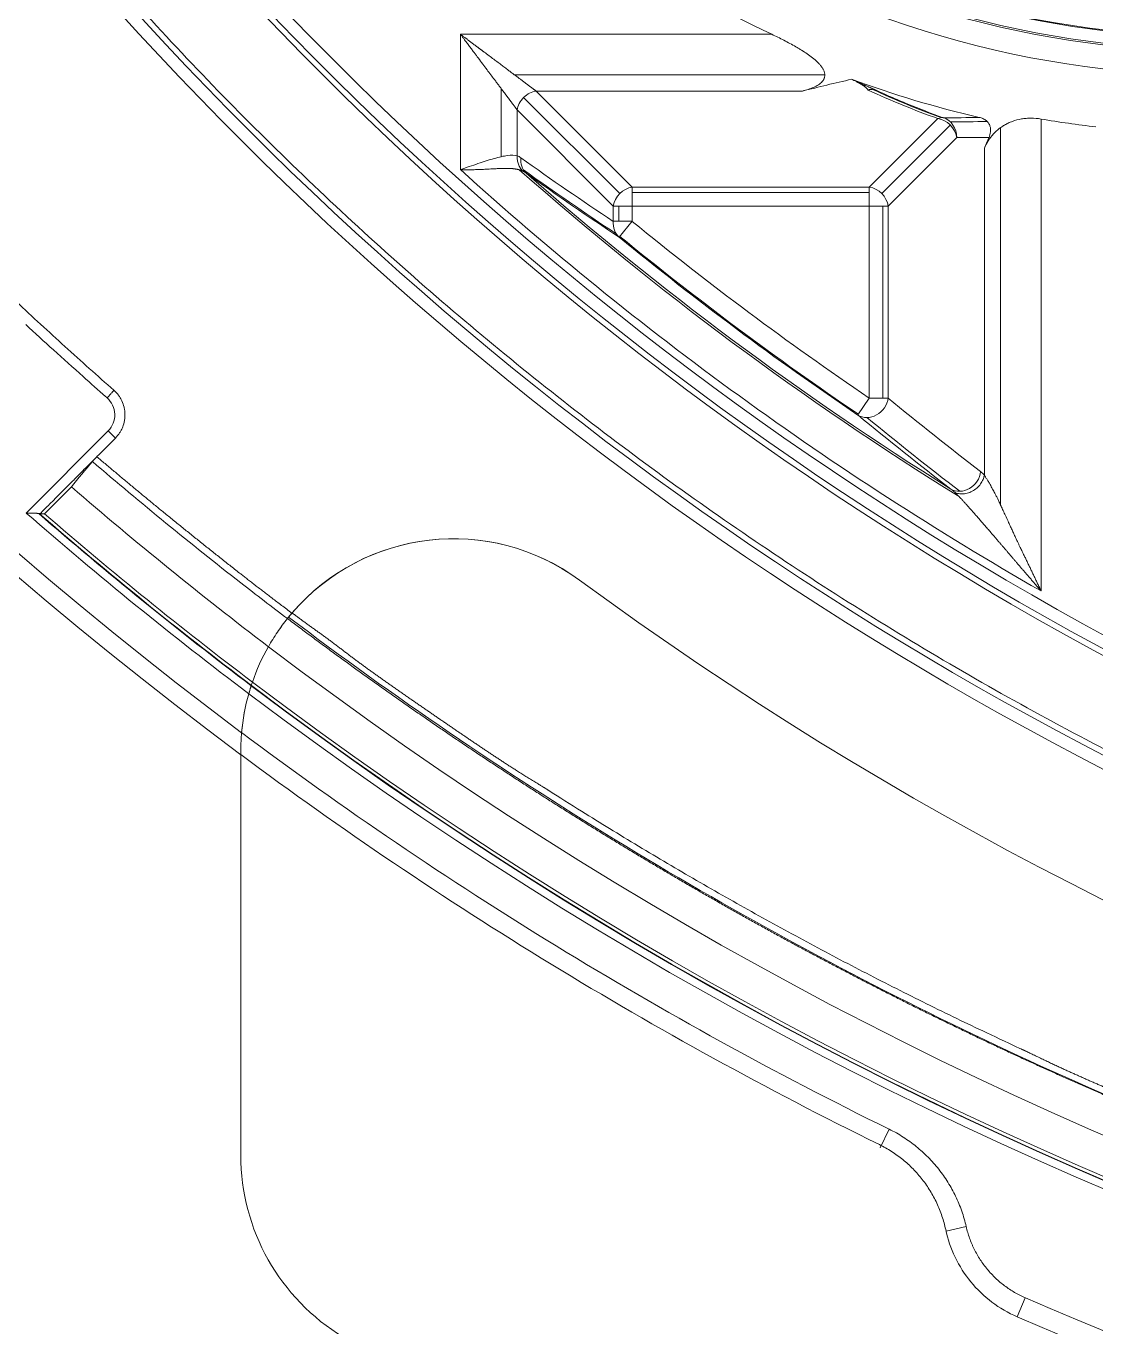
# Model space of a CAD drawing. Header units: millimetres. Extents: x 473 to 1051, y 289 to 609.
# Drawn here: x 568.17 to 594.33, y 364.54 to 396.35 of the extents above; entities that cross this region are included whole.
import ezdxf

# ---------------------------------------------------------------- set-up
doc = ezdxf.new("R2010")
doc.units = ezdxf.units.MM
doc.layers.add('core', color=7, linetype='Continuous', lineweight=20)

msp = doc.modelspace()

# ---------------------------------------------------------------- linework, layer by layer
at = {"layer": 'core', "lineweight": 13}
for p, q in [((578.792, 396.148), (578.792, 392.839)), ((586.403, 396.148), (578.792, 396.148)), ((580.117, 395.154), (587.699, 395.154)), ((579.786, 394.823), (579.786, 393.155)), ((580.64, 394.761), (587.155, 394.761)), ((580.64, 394.761), (582.991, 392.411)), ((582.687, 392.252), (580.337, 394.603)), ((580.178, 393.174), (580.178, 394.299)), ((582.529, 391.948), (580.178, 394.299)), ((588.786, 392.411), (590.463, 394.088)), ((589.09, 392.252), (590.767, 393.93)), ((591.991, 393.863), (591.991, 384.649)), ((592.985, 382.538), (592.985, 394.076)), ((590.926, 393.626), (589.248, 391.948)), ((591.599, 393.365), (591.599, 385.368)), ((588.786, 392.411), (582.991, 392.411)), ((582.991, 391.948), (582.991, 392.411)), ((588.786, 392.28), (582.991, 392.28)), ((588.786, 392.411), (588.786, 391.948)), ((582.529, 391.948), (582.991, 391.948)), ((582.529, 391.948), (582.529, 391.575)), ((582.66, 391.948), (582.66, 391.575)), ((582.991, 391.948), (588.786, 391.948)), ((582.991, 391.575), (582.991, 391.948)), ((588.786, 391.948), (589.248, 391.948)), ((588.786, 391.948), (588.786, 387.255)), ((589.117, 391.948), (589.117, 387.255)), ((589.248, 387.255), (589.248, 391.948)), ((582.991, 391.575), (582.529, 391.575)), ((582.673, 391.186), (582.991, 391.575)), ((588.504, 386.84), (588.786, 387.255)), ((589.248, 387.255), (588.786, 387.255)), ((568.178, 384.443), (570.18, 386.451)), ((570.18, 386.451), (570.356, 386.275)), ((589.05, 368.924), (589.273, 369.378)), ((590.663, 366.883), (591.156, 366.995)), ((592.4, 364.79), (592.601, 365.255))]:
    msp.add_line(p, q, dxfattribs=at)
at = {"layer": 'core', "lineweight": 18}
for p, q in [((569.28, 385.083), (568.625, 384.426)), ((573.422, 368.74), (573.422, 378.536)), ((573.422, 368.74), (573.422, 378.535))]:
    msp.add_line(p, q, dxfattribs=at)
for centre, radius, start, end in [((633.422, 459.219), 100.547, 306.63636, 233.36541), ((633.422, 459.219), 98.958, 101.0725, 224.85525), ((597.206, 418.979), 25.259, 235.6035, 244.6779), ((597.206, 418.979), 25.515, 249.7003, 257.018), ((597.206, 418.979), 25.259, 260.3806, 263.4572), ((633.422, 459.219), 98.032, 229.13399, 232.76002), ((633.422, 459.219), 99.038, 229.044, 232.89875), ((633.422, 459.219), 98.958, 229.09609, 232.88331), ((578.622, 378.613), 5.2, 53.6889, 139.435), ((578.622, 378.613), 5.2, 53.6889, 139.331), ((633.422, 453.183), 87.341, 233.68891, 306.31109), ((633.422, 453.183), 87.341, 233.68891, 306.31109), ((578.622, 378.613), 5.2, 150.4742, 160.9544), ((578.622, 378.613), 5.2, 150.4742, 160.9544), ((633.422, 459.219), 98.032, 232.76002, 307.23998), ((633.422, 459.219), 99.038, 232.89875, 307.10125), ((633.422, 459.219), 98.958, 232.88331, 307.11669), ((578.622, 378.613), 5.2, 164.2381, 174.9443), ((578.622, 378.613), 5.2, 164.2381, 174.9034), ((633.422, 459.219), 100.547, 233.36364, 243.8026), ((578.622, 368.74), 5.2, 180, 238.7982), ((578.622, 368.74), 5.2, 180, 238.7982), ((633.422, 459.219), 102.955, 246.5187, 293.4813)]:
    msp.add_arc(centre, radius, start, end, dxfattribs=at)
at = {"layer": 'core', "lineweight": 13}
for centre, radius, start, end in [((633.422, 459.219), 100.107, 306.80958, 233.19042), ((633.422, 459.219), 99.239, 100.9827, 225.04545), ((633.422, 459.219), 99.048, 101.05803, 224.91574), ((633.422, 459.219), 99.038, 101.0601, 224.90418), ((597.206, 418.979), 23.825, 180, 25), ((597.206, 418.979), 23.246, 180, 25), ((597.206, 418.979), 23.204, 180, 25), ((597.206, 418.979), 22.9, 180, 25), ((597.206, 418.979), 22.88, 180, 25), ((633.422, 453.183), 82.043, 221.92942, 254.7724), ((633.422, 453.183), 81.901, 222.14993, 254.7724), ((633.422, 453.183), 81.599, 222.42277, 254.7724), ((633.422, 453.183), 81.4, 227.84516, 240.21354), ((633.422, 453.183), 80.445, 228.60518, 238.15827), ((633.422, 453.183), 80.395, 228.73708, 237.96622), ((633.422, 453.183), 79.617, 230.69718, 235.90033), ((633.422, 453.183), 80.119, 230.69718, 235.90033), ((633.422, 453.183), 80.094, 230.69718, 235.90033), ((569.788, 386.841), 0.553, 315.09, 48.5379), ((633.422, 459.219), 99.239, 228.89476, 232.94134), ((633.422, 459.219), 99.048, 229.03202, 232.90074), ((633.422, 459.219), 99.048, 232.90074, 307.09926), ((633.422, 459.219), 99.239, 232.94134, 307.05866), ((633.422, 459.219), 100.104, 233.1893, 243.82982), ((633.422, 459.219), 102.449, 246.5187, 293.4813)]:
    msp.add_arc(centre, radius, start, end, dxfattribs=at)
for centre, major_axis, ratio, start_param, end_param in [((633.422, 453.655), (0, 84.612), 0.999984, 1.801557, 2.911285), ((633.422, 453.651), (0, 84.914), 0.999984, 1.803346, 2.911271), ((597.206, 414.229), (0, 21.308), 0.969623, 2.720267, 2.809151), ((597.206, 413.864), (0, 20.913), 0.969623, 2.717696, 2.80712), ((590.463, 393.626), (0.169, 0.474), 0.615357, 0.133, 0.524568), ((590.463, 393.626), (-0.006, -0.503), 0.918762, 1.582591, 2.873643), ((590.463, 393.626), (-0.356, 0.356), 0.854588, 4.005238, 5.41954), ((590.906, 418.979), (25.755, 0), 0.969623, 4.706908, 4.74185), ((591.272, 418.979), (26.15, 0), 0.969622, 4.699149, 4.729275), ((580.732, 393.129), (0.293, 0.409), 0.884211, 2.134639, 3.029309), ((623.864, 453.183), (-74.576, 0), 0.992534, 0.946447, 0.983309), ((624.272, 453.183), (75.019, 0), 0.992534, 4.086636, 4.123444), ((582.991, 391.948), (0.356, 0.356), 0.854588, 0.863645, 2.277948), ((588.786, 391.948), (0.356, -0.356), 0.854588, 0.863645, 2.277948), ((582.991, 391.575), (0.277, 0.42), 0.889007, 2.102043, 3.027045), ((588.786, 387.255), (0.32, 0.388), 0.873673, 3.249375, 5.336543), ((644.416, 453.183), (-86.346, 0), 0.992534, 0.877713, 0.911268), ((644.008, 453.183), (86.789, 0), 0.992534, 4.021846, 4.055387), ((591.046, 385.456), (-0.307, -0.399), 0.879097, 0.110023, 2.16559)]:
    msp.add_ellipse(centre, major_axis=major_axis, ratio=ratio, start_param=start_param, end_param=end_param, dxfattribs=at)
at = {"layer": 'core', "lineweight": 18}
for centre, major_axis, ratio, start_param, end_param in [((597.206, 413.864), (-0.003, 20.912), 0.96963, 2.689687, 2.696048), ((573.09, 389.37), (23.942, 24.015), 0.007416, 4.571452, 4.590572)]:
    msp.add_ellipse(centre, major_axis=major_axis, ratio=ratio, start_param=start_param, end_param=end_param, dxfattribs=at)
at = {"layer": 'core', "lineweight": 13}
for points, knots in [([(551.228, 434.187), (551.341, 433.71), (551.458, 433.233), (551.701, 432.282), (551.952, 431.334), (552.22, 430.39), (552.427, 429.683), (552.497, 429.448), (552.638, 428.978), (552.71, 428.744), (553.367, 426.638), (554.014, 424.791), (555.434, 421.15), (556.207, 419.355), (557.46, 416.701), (557.894, 415.822), (558.456, 414.733), (558.569, 414.515), (558.798, 414.081), (559.143, 413.432), (559.496, 412.788), (560.691, 410.657), (561.701, 408.993), (563.827, 405.747), (566.06, 402.582), (568.504, 399.579), (571.054, 396.657), (572.382, 395.236), (574.455, 393.167), (575.16, 392.488), (576.597, 391.151), (577.325, 390.497), (579.537, 388.577), (581.05, 387.354), (584.147, 385.021), (587.319, 382.799), (590.636, 380.799), (594.026, 378.911), (595.758, 378.023), (597.97, 376.985), (598.637, 376.679), (599.31, 376.381), (599.759, 376.184), (599.984, 376.087), (601.111, 375.604), (602.019, 375.235), (604.757, 374.175), (606.603, 373.533), (610.34, 372.378), (612.229, 371.865), (614.14, 371.417)], [0, 0, 0, 0, 0.015625, 0.015625, 0.03125, 0.046875, 0.046875, 0.054687, 0.054687, 0.0625, 0.0625, 0.125, 0.125, 0.1875, 0.1875, 0.21875, 0.21875, 0.226562, 0.226562, 0.234375, 0.25, 0.25, 0.3125, 0.3125, 0.375, 0.4375, 0.4375, 0.5, 0.5, 0.53125, 0.53125, 0.5625, 0.5625, 0.625, 0.625, 0.6875, 0.75, 0.75, 0.8125, 0.8125, 0.828125, 0.835937, 0.835937, 0.84375, 0.84375, 0.875, 0.875, 0.9375, 0.9375, 1, 1, 1, 1]), ([(580.178, 394.299), (580.186, 394.35), (580.22, 394.458), (580.329, 394.61), (580.482, 394.72), (580.59, 394.753), (580.64, 394.761)], [0, 0, 0, 0, 0.249774, 0.5, 0.750226, 1, 1, 1, 1]), ([(588.47, 394.991), (588.479, 394.988), (588.495, 394.981), (588.518, 394.971), (588.542, 394.961), (588.564, 394.952), (588.586, 394.942), (588.608, 394.933), (588.629, 394.924), (588.649, 394.915), (588.669, 394.907), (588.688, 394.898), (588.71, 394.889), (588.736, 394.877), (588.765, 394.865), (588.793, 394.852), (588.82, 394.84), (588.846, 394.829), (588.871, 394.817), (588.895, 394.806), (588.911, 394.799), (588.919, 394.796)], [0, 0, 0, 0, 0.049902, 0.098861, 0.146881, 0.193967, 0.240122, 0.285352, 0.329661, 0.373055, 0.41554, 0.457121, 0.497805, 0.564046, 0.629224, 0.693374, 0.756532, 0.818733, 0.880018, 0.940426, 1, 1, 1, 1]), ([(588.919, 394.796), (589.049, 394.735), (589.181, 394.675), (589.451, 394.557), (589.588, 394.499), (590.005, 394.327), (590.293, 394.216), (590.592, 394.109)], [0, 0, 0, 0, 0.25, 0.25, 0.5, 0.5, 1, 1, 1, 1]), ([(580.178, 393.174), (580.177, 393.139), (580.179, 393.104), (580.189, 393.036), (580.198, 393.003), (580.221, 392.94), (580.236, 392.909), (580.271, 392.853), (580.292, 392.827), (580.315, 392.803)], [0, 0, 0, 0, 0.25, 0.25, 0.5, 0.5, 0.75, 0.75, 1, 1, 1, 1]), ([(570.32, 387.444), (570.318, 387.442), (570.313, 387.436), (570.295, 387.415), (570.282, 387.401), (570.252, 387.367), (570.234, 387.346), (570.196, 387.303), (570.175, 387.279), (570.154, 387.256)], [0, 0, 0, 0, 0.25, 0.25, 0.5, 0.5, 0.75, 0.75, 1, 1, 1, 1]), ([(589.273, 369.378), (589.332, 369.349), (589.39, 369.318), (589.505, 369.253), (589.561, 369.219), (589.727, 369.113), (589.833, 369.036), (590.036, 368.873), (590.132, 368.786), (590.315, 368.601), (590.402, 368.503), (590.565, 368.296), (590.64, 368.189), (590.778, 367.968), (590.841, 367.854), (590.953, 367.62), (591.003, 367.499), (591.068, 367.312), (591.088, 367.25), (591.125, 367.123), (591.141, 367.06), (591.156, 366.995)], [0, 0, 0, 0, 0.0625, 0.0625, 0.125, 0.125, 0.25, 0.25, 0.375, 0.375, 0.5, 0.5, 0.625, 0.625, 0.75, 0.75, 0.875, 0.875, 0.9375, 0.9375, 1, 1, 1, 1]), ([(591.156, 366.995), (591.178, 366.899), (591.205, 366.805), (591.255, 366.667), (591.281, 366.599), (591.311, 366.531), (591.331, 366.486), (591.342, 366.464), (591.397, 366.354), (591.445, 366.269), (591.552, 366.105), (591.61, 366.027), (591.736, 365.875), (591.802, 365.804), (591.943, 365.67), (592.017, 365.608), (592.172, 365.491), (592.253, 365.437), (592.381, 365.363), (592.424, 365.339), (592.512, 365.295), (592.556, 365.274), (592.601, 365.255)], [0, 0, 0, 0, 0.125, 0.125, 0.1875, 0.21875, 0.21875, 0.25, 0.25, 0.375, 0.375, 0.5, 0.5, 0.625, 0.625, 0.75, 0.75, 0.875, 0.875, 0.9375, 0.9375, 1, 1, 1, 1])]:
    msp.add_open_spline(points, degree=3, knots=knots, dxfattribs=at)
at = {"layer": 'core', "lineweight": 18}
for points, degree, knots in [([(580.178, 394.299), (580.176, 394.302), (580.172, 394.308), (580.165, 394.316), (580.159, 394.325), (580.152, 394.334), (580.145, 394.344), (580.138, 394.353), (580.13, 394.363), (580.123, 394.374), (580.115, 394.384), (580.107, 394.395), (580.099, 394.405), (580.091, 394.417), (580.082, 394.428), (580.073, 394.44), (580.065, 394.451), (580.055, 394.464), (580.046, 394.476), (580.037, 394.489), (580.027, 394.501), (580.017, 394.514), (580.007, 394.528), (579.997, 394.541), (579.987, 394.555), (579.976, 394.569), (579.966, 394.584), (579.955, 394.598), (579.944, 394.613), (579.932, 394.628), (579.921, 394.643), (579.909, 394.659), (579.897, 394.674), (579.885, 394.69), (579.873, 394.707), (579.861, 394.723), (579.848, 394.74), (579.835, 394.757), (579.822, 394.774), (579.809, 394.792), (579.796, 394.809), (579.782, 394.827), (579.769, 394.845), (579.755, 394.864), (579.741, 394.883), (579.727, 394.902), (579.712, 394.921), (579.698, 394.94), (579.683, 394.96), (579.668, 394.98), (579.653, 395), (579.637, 395.02), (579.599, 395.072), (579.534, 395.158), (579.439, 395.285), (579.335, 395.423), (579.256, 395.529), (579.204, 395.599), (579.181, 395.629), (579.157, 395.661), (579.131, 395.695), (579.104, 395.732), (579.075, 395.77), (579.045, 395.81), (579.014, 395.852), (578.98, 395.897), (578.946, 395.943), (578.909, 395.991), (578.871, 396.042), (578.832, 396.094), (578.805, 396.13), (578.792, 396.148)], 3, [0, 0, 0, 0, 0.006992, 0.014048, 0.021168, 0.028354, 0.035606, 0.042925, 0.050312, 0.057767, 0.06529, 0.072883, 0.080546, 0.08828, 0.096085, 0.103962, 0.111911, 0.119933, 0.128028, 0.136197, 0.14444, 0.152758, 0.161152, 0.169621, 0.178167, 0.186788, 0.195487, 0.204264, 0.213118, 0.22205, 0.231061, 0.240151, 0.24932, 0.258568, 0.267897, 0.277306, 0.286795, 0.296365, 0.306017, 0.315749, 0.325564, 0.335461, 0.34544, 0.355502, 0.365646, 0.375874, 0.386185, 0.396579, 0.407057, 0.41762, 0.428267, 0.438998, 0.449814, 0.509187, 0.573579, 0.643009, 0.717495, 0.731418, 0.746303, 0.762151, 0.778961, 0.796734, 0.815468, 0.835166, 0.855826, 0.877448, 0.900033, 0.923581, 0.948091, 0.973564, 1, 1, 1, 1]), ([(578.792, 396.148), (578.801, 396.141), (578.818, 396.128), (578.844, 396.108), (578.87, 396.089), (578.895, 396.07), (578.92, 396.052), (578.944, 396.034), (578.967, 396.016), (578.991, 395.998), (579.013, 395.981), (579.036, 395.965), (579.057, 395.948), (579.079, 395.932), (579.1, 395.917), (579.12, 395.901), (579.14, 395.886), (579.159, 395.872), (579.178, 395.858), (579.197, 395.844), (579.215, 395.83), (579.232, 395.817), (579.25, 395.804), (579.266, 395.792), (579.282, 395.78), (579.298, 395.768), (579.313, 395.757), (579.328, 395.746), (579.342, 395.735), (579.356, 395.724), (579.406, 395.687), (579.489, 395.625), (579.602, 395.54), (579.708, 395.461), (579.806, 395.387), (579.882, 395.33), (579.939, 395.288), (579.978, 395.258), (580.017, 395.229), (580.054, 395.201), (580.09, 395.174), (580.126, 395.147), (580.161, 395.121), (580.194, 395.096), (580.227, 395.071), (580.259, 395.047), (580.29, 395.024), (580.32, 395.001), (580.349, 394.98), (580.377, 394.958), (580.404, 394.938), (580.43, 394.919), (580.455, 394.9), (580.48, 394.881), (580.503, 394.864), (580.525, 394.847), (580.547, 394.831), (580.568, 394.816), (580.587, 394.801), (580.606, 394.787), (580.624, 394.774), (580.635, 394.765), (580.64, 394.761)], 3, [0, 0, 0, 0, 0.01289, 0.025555, 0.037996, 0.050211, 0.062201, 0.073967, 0.085507, 0.096823, 0.107914, 0.11878, 0.129421, 0.139837, 0.150028, 0.159994, 0.169736, 0.179252, 0.188544, 0.197611, 0.206453, 0.21507, 0.223462, 0.231629, 0.239572, 0.247289, 0.254782, 0.26205, 0.269093, 0.275912, 0.282505, 0.342511, 0.399275, 0.452804, 0.503108, 0.550197, 0.571315, 0.592109, 0.612581, 0.632732, 0.652565, 0.672082, 0.691284, 0.710173, 0.728753, 0.747025, 0.764991, 0.782655, 0.800018, 0.817085, 0.833857, 0.850339, 0.866533, 0.882444, 0.898074, 0.913427, 0.928509, 0.943323, 0.957874, 0.972167, 0.986207, 1, 1, 1, 1]), ([(587.155, 394.761), (587.202, 394.773), (587.248, 394.786), (587.337, 394.815), (587.381, 394.831), (587.465, 394.869), (587.505, 394.889), (587.559, 394.925), (587.576, 394.937), (587.609, 394.964), (587.624, 394.979), (587.644, 395.002), (587.651, 395.01), (587.662, 395.027), (587.673, 395.045), (587.681, 395.063), (587.689, 395.082), (587.692, 395.092), (587.699, 395.122), (587.701, 395.152), (587.697, 395.184), (587.693, 395.206), (587.69, 395.217), (587.68, 395.249), (587.671, 395.27), (587.654, 395.302), (587.648, 395.312), (587.634, 395.333), (587.627, 395.343), (587.605, 395.373), (587.589, 395.393), (587.555, 395.431), (587.537, 395.45), (587.48, 395.505), (587.44, 395.539), (587.356, 395.606), (587.313, 395.637), (587.224, 395.699), (587.178, 395.729), (587.109, 395.772), (587.085, 395.787), (587.038, 395.815), (587.014, 395.829), (586.895, 395.898), (586.798, 395.95), (586.602, 396.052), (586.503, 396.1), (586.403, 396.148)], 3, [0, 0, 0, 0, 0.0625, 0.0625, 0.125, 0.125, 0.1875, 0.1875, 0.21875, 0.21875, 0.25, 0.25, 0.265625, 0.265625, 0.28125, 0.296875, 0.296875, 0.3125, 0.3125, 0.34375, 0.359375, 0.359375, 0.375, 0.375, 0.40625, 0.40625, 0.421875, 0.421875, 0.4375, 0.4375, 0.46875, 0.46875, 0.5, 0.5, 0.5625, 0.5625, 0.625, 0.625, 0.6875, 0.6875, 0.71875, 0.71875, 0.75, 0.75, 0.875, 0.875, 1, 1, 1, 1]), ([(588.47, 394.991), (588.476, 394.989), (588.486, 394.984), (588.5, 394.976), (588.515, 394.969), (588.529, 394.961), (588.542, 394.954), (588.555, 394.947), (588.568, 394.939), (588.58, 394.932), (588.592, 394.925), (588.604, 394.918), (588.615, 394.911), (588.625, 394.904), (588.636, 394.897), (588.648, 394.888), (588.662, 394.878), (588.677, 394.866), (588.692, 394.854), (588.705, 394.842), (588.717, 394.83), (588.729, 394.819), (588.739, 394.807), (588.748, 394.796), (588.754, 394.788), (588.756, 394.785)], 3, [0, 0, 0, 0, 0.040749, 0.080927, 0.120529, 0.15955, 0.197985, 0.235831, 0.273084, 0.309739, 0.345792, 0.381241, 0.416082, 0.450312, 0.483928, 0.516928, 0.5748, 0.631791, 0.687832, 0.742853, 0.79678, 0.849538, 0.901047, 0.951229, 1, 1, 1, 1]), ([(591.713, 393.627), (591.723, 393.649), (591.731, 393.671), (591.743, 393.716), (591.748, 393.738), (591.753, 393.784), (591.754, 393.808), (591.75, 393.844), (591.749, 393.856), (591.744, 393.88), (591.741, 393.892), (591.733, 393.916), (591.728, 393.928), (591.716, 393.951), (591.709, 393.963), (591.694, 393.985), (591.686, 393.996), (591.671, 394.012), (591.666, 394.017), (591.656, 394.027), (591.65, 394.032), (591.621, 394.056), (591.595, 394.072), (591.537, 394.099), (591.506, 394.109), (591.474, 394.117)], 3, [0, 0, 0, 0, 0.125, 0.125, 0.25, 0.25, 0.375, 0.375, 0.4375, 0.4375, 0.5, 0.5, 0.5625, 0.5625, 0.625, 0.625, 0.6875, 0.6875, 0.71875, 0.71875, 0.75, 0.75, 0.875, 0.875, 1, 1, 1, 1]), ([(592.985, 394.076), (592.904, 394.09), (592.823, 394.097), (592.702, 394.097), (592.662, 394.096), (592.582, 394.089), (592.542, 394.084), (592.428, 394.065), (592.355, 394.045), (592.25, 394.007), (592.217, 393.993), (592.152, 393.962), (592.09, 393.93), (592.033, 393.892), (591.992, 393.863), (591.978, 393.853), (591.952, 393.832), (591.939, 393.822), (591.877, 393.769), (591.832, 393.724), (591.771, 393.652), (591.752, 393.628), (591.716, 393.578), (591.699, 393.552), (591.651, 393.474), (591.623, 393.42), (591.599, 393.365)], 3, [0, 0, 0, 0, 0.125, 0.125, 0.1875, 0.1875, 0.25, 0.25, 0.375, 0.375, 0.4375, 0.4375, 0.5, 0.5625, 0.5625, 0.59375, 0.59375, 0.625, 0.625, 0.75, 0.75, 0.8125, 0.8125, 0.875, 0.875, 1, 1, 1, 1]), ([(591.599, 393.365), (591.636, 393.45), (591.673, 393.534), (591.711, 393.622), (591.712, 393.624), (591.713, 393.627)], 3, [0, 0, 0, 0, 0.968558, 0.968558, 1, 1, 1, 1]), ([(580.178, 393.174), (580.118, 393.194), (580.038, 393.196), (579.846, 393.171), (579.735, 393.145), (579.491, 393.076), (579.358, 393.033), (579.082, 392.939), (578.938, 392.889), (578.792, 392.839)], 3, [0, 0, 0, 0, 0.25, 0.25, 0.5, 0.5, 0.75, 0.75, 1, 1, 1, 1]), ([(578.792, 392.839), (578.8, 392.839), (578.817, 392.838), (578.846, 392.838), (578.88, 392.837), (578.919, 392.836), (578.963, 392.836), (579.013, 392.836), (579.067, 392.836), (579.126, 392.837), (579.19, 392.839), (579.278, 392.842), (579.38, 392.846), (579.486, 392.852), (579.566, 392.856), (579.625, 392.86), (579.668, 392.862), (579.704, 392.863), (579.738, 392.865), (579.771, 392.866), (579.803, 392.867), (579.834, 392.867), (579.863, 392.868), (579.891, 392.868), (579.918, 392.868), (579.944, 392.868), (579.969, 392.867), (579.993, 392.867), (580.016, 392.866), (580.038, 392.865), (580.059, 392.863), (580.079, 392.862), (580.098, 392.86), (580.116, 392.858), (580.133, 392.855), (580.15, 392.853), (580.166, 392.85), (580.181, 392.847), (580.195, 392.844), (580.209, 392.841), (580.222, 392.838), (580.234, 392.834), (580.246, 392.831), (580.257, 392.827), (580.268, 392.823), (580.278, 392.82), (580.288, 392.816), (580.297, 392.812), (580.306, 392.808), (580.312, 392.805), (580.315, 392.803)], 3, [0, 0, 0, 0, 0.012925, 0.028717, 0.047401, 0.068994, 0.093498, 0.120898, 0.151158, 0.184218, 0.219995, 0.258392, 0.333134, 0.394309, 0.442421, 0.477903, 0.501059, 0.523354, 0.545136, 0.566416, 0.587202, 0.607502, 0.627326, 0.646681, 0.665573, 0.684008, 0.701994, 0.719536, 0.736637, 0.753304, 0.76954, 0.785349, 0.800735, 0.815701, 0.83025, 0.844385, 0.858109, 0.871424, 0.884332, 0.896836, 0.908936, 0.920636, 0.931937, 0.942841, 0.953349, 0.963462, 0.973182, 0.982511, 0.99145, 1, 1, 1, 1]), ([(567.942, 389.606), (568.333, 389.239), (568.725, 388.875), (569.518, 388.155), (569.918, 387.799), (570.32, 387.444)], 3, [0, 0, 0, 0, 0.5, 0.5, 1, 1, 1, 1]), ([(569.569, 387.777), (569.325, 387.994), (568.855, 388.416), (568.389, 388.842), (568.165, 389.05)], 3, [0, 0, 0, 0, 0.5174, 1, 1, 1, 1]), ([(570.357, 386.275), (570.396, 386.314), (570.43, 386.356), (570.475, 386.425), (570.489, 386.448), (570.508, 386.485), (570.514, 386.497), (570.525, 386.522), (570.53, 386.535), (570.555, 386.598), (570.57, 386.65), (570.584, 386.731), (570.588, 386.759), (570.591, 386.813), (570.592, 386.868), (570.588, 386.922), (570.582, 386.962), (570.58, 386.976), (570.575, 387.003), (570.572, 387.016), (570.556, 387.083), (570.538, 387.134), (570.504, 387.208), (570.491, 387.232), (570.462, 387.28), (570.447, 387.302), (570.398, 387.368), (570.361, 387.408), (570.32, 387.444)], 3, [0, 0, 0, 0, 0.125, 0.125, 0.1875, 0.1875, 0.21875, 0.21875, 0.25, 0.25, 0.375, 0.375, 0.4375, 0.4375, 0.5, 0.5625, 0.5625, 0.59375, 0.59375, 0.625, 0.625, 0.75, 0.75, 0.8125, 0.8125, 0.875, 0.875, 1, 1, 1, 1]), ([(568.511, 384.422), (568.55, 384.461), (568.629, 384.54), (568.798, 384.709), (569.004, 384.916), (569.231, 385.143), (569.397, 385.311), (569.54, 385.455), (569.699, 385.614), (569.827, 385.744), (569.903, 385.82)], 3, [0, 0, 0, 0, 0.083223, 0.169722, 0.36376, 0.526763, 0.658732, 0.722457, 0.836213, 1, 1, 1, 1]), ([(569.797, 385.705), (569.802, 385.711), (569.808, 385.718), (569.82, 385.731), (569.824, 385.736), (569.832, 385.745), (569.841, 385.755), (569.851, 385.765), (569.861, 385.775), (569.866, 385.781), (569.881, 385.797), (569.892, 385.808), (569.903, 385.819)], 3, [0, 0, 0, 0, 0.25, 0.25, 0.375, 0.375, 0.5, 0.625, 0.625, 0.75, 0.75, 1, 1, 1, 1]), ([(591.599, 385.368), (591.594, 385.342), (591.578, 385.281), (591.53, 385.18), (591.446, 385.075), (591.336, 384.988), (591.21, 384.93), (591.082, 384.906), (590.967, 384.914), (590.904, 384.936), (590.876, 384.949)], 3, [0, 0, 0, 0, 0.100527, 0.229036, 0.357544, 0.486053, 0.614562, 0.743071, 0.87158, 1, 1, 1, 1]), ([(592.985, 382.538), (592.978, 382.553), (592.964, 382.582), (592.944, 382.626), (592.923, 382.67), (592.902, 382.714), (592.881, 382.758), (592.86, 382.802), (592.84, 382.846), (592.819, 382.889), (592.798, 382.933), (592.778, 382.976), (592.757, 383.02), (592.736, 383.063), (592.715, 383.107), (592.695, 383.15), (592.674, 383.193), (592.653, 383.236), (592.632, 383.279), (592.612, 383.322), (592.591, 383.365), (592.57, 383.407), (592.55, 383.447), (592.531, 383.486), (592.511, 383.528), (592.488, 383.577), (592.46, 383.634), (592.43, 383.699), (592.396, 383.771), (592.359, 383.851), (592.319, 383.938), (592.275, 384.033), (592.228, 384.135), (592.175, 384.252), (592.118, 384.376), (592.061, 384.5), (592.011, 384.609), (591.966, 384.703), (591.927, 384.784), (591.894, 384.851), (591.866, 384.906), (591.84, 384.956), (591.814, 385.005), (591.785, 385.058), (591.753, 385.114), (591.724, 385.165), (591.698, 385.209), (591.676, 385.245), (591.657, 385.276), (591.639, 385.304), (591.624, 385.328), (591.611, 385.349), (591.603, 385.362), (591.599, 385.368)], 3, [0, 0, 0, 0, 0.014479, 0.028941, 0.043388, 0.057818, 0.072232, 0.086631, 0.101014, 0.115381, 0.129733, 0.14407, 0.158392, 0.172699, 0.186992, 0.201271, 0.215537, 0.229789, 0.244028, 0.258254, 0.272468, 0.28667, 0.30086, 0.312194, 0.326071, 0.34249, 0.361448, 0.382946, 0.406982, 0.433559, 0.462682, 0.494358, 0.528598, 0.565385, 0.612223, 0.6545, 0.692196, 0.725331, 0.754008, 0.778321, 0.798291, 0.815438, 0.834536, 0.855525, 0.878308, 0.902772, 0.920745, 0.937289, 0.952445, 0.966255, 0.97876, 0.989998, 1, 1, 1, 1]), ([(592.985, 382.538), (592.975, 382.55), (592.953, 382.575), (592.922, 382.611), (592.891, 382.647), (592.86, 382.683), (592.829, 382.718), (592.799, 382.753), (592.769, 382.787), (592.74, 382.822), (592.71, 382.855), (592.682, 382.889), (592.653, 382.922), (592.625, 382.955), (592.597, 382.987), (592.57, 383.019), (592.543, 383.051), (592.516, 383.082), (592.49, 383.113), (592.464, 383.143), (592.438, 383.173), (592.413, 383.203), (592.388, 383.232), (592.363, 383.261), (592.339, 383.289), (592.315, 383.317), (592.291, 383.345), (592.268, 383.372), (592.245, 383.399), (592.222, 383.426), (592.199, 383.452), (592.177, 383.478), (592.156, 383.503), (592.134, 383.528), (592.113, 383.553), (592.092, 383.577), (592.072, 383.601), (592.052, 383.624), (592.032, 383.647), (592.013, 383.67), (591.993, 383.692), (591.975, 383.714), (591.956, 383.735), (591.938, 383.756), (591.92, 383.777), (591.903, 383.797), (591.885, 383.817), (591.869, 383.837), (591.852, 383.856), (591.836, 383.875), (591.82, 383.893), (591.804, 383.911), (591.789, 383.929), (591.774, 383.946), (591.737, 383.99), (591.677, 384.059), (591.598, 384.15), (591.524, 384.236), (591.454, 384.316), (591.388, 384.391), (591.327, 384.461), (591.279, 384.515), (591.243, 384.556), (591.217, 384.585), (591.192, 384.614), (591.167, 384.642), (591.142, 384.669), (591.118, 384.696), (591.094, 384.723), (591.071, 384.749), (591.048, 384.774), (591.026, 384.798), (591.003, 384.822), (590.981, 384.845), (590.96, 384.867), (590.938, 384.889), (590.917, 384.91), (590.896, 384.93), (590.883, 384.942), (590.876, 384.949)], 3, [0, 0, 0, 0, 0.014453, 0.028757, 0.042912, 0.056919, 0.070777, 0.084487, 0.098048, 0.11146, 0.124725, 0.137841, 0.150809, 0.163629, 0.176301, 0.188826, 0.201202, 0.21343, 0.225511, 0.237445, 0.249231, 0.260869, 0.27236, 0.283704, 0.2949, 0.305949, 0.316851, 0.327607, 0.338215, 0.348676, 0.358991, 0.369158, 0.379179, 0.389054, 0.398782, 0.408363, 0.417798, 0.427087, 0.436229, 0.445225, 0.454075, 0.462779, 0.471336, 0.479748, 0.488014, 0.496134, 0.504108, 0.511937, 0.519619, 0.527157, 0.534548, 0.541795, 0.548895, 0.555851, 0.562661, 0.601751, 0.638903, 0.674127, 0.70743, 0.738822, 0.768314, 0.795918, 0.808756, 0.821476, 0.83408, 0.846572, 0.858954, 0.871228, 0.883397, 0.895465, 0.907434, 0.919307, 0.931087, 0.942778, 0.954382, 0.965903, 0.977344, 0.988708, 1, 1, 1, 1]), ([(568.178, 384.443), (568.182, 384.443), (568.187, 384.443), (568.195, 384.442), (568.208, 384.442), (568.22, 384.442), (568.245, 384.442), (568.262, 384.441), (568.295, 384.441), (568.311, 384.44), (568.335, 384.44), (568.343, 384.439), (568.359, 384.439), (568.366, 384.439), (568.389, 384.438), (568.404, 384.437), (568.424, 384.436), (568.431, 384.436), (568.444, 384.435), (568.456, 384.434), (568.467, 384.433), (568.477, 384.432), (568.482, 384.431), (568.491, 384.429), (568.494, 384.429), (568.5, 384.427), (568.503, 384.426), (568.505, 384.425)], 3, [0, 0, 0, 0, 0.03125, 0.03125, 0.0625, 0.125, 0.125, 0.25, 0.25, 0.375, 0.375, 0.4375, 0.4375, 0.5, 0.5, 0.625, 0.625, 0.6875, 0.6875, 0.75, 0.8125, 0.8125, 0.875, 0.875, 0.9375, 0.9375, 1, 1, 1, 1]), ([(568.511, 384.422), (568.516, 384.422), (568.52, 384.422), (568.53, 384.423), (568.536, 384.423), (568.545, 384.423), (568.549, 384.423), (568.556, 384.424), (568.559, 384.424), (568.583, 384.424), (568.604, 384.425), (568.625, 384.426)], 3, [0, 0, 0, 0, 0.119318, 0.119318, 0.258982, 0.258982, 0.366416, 0.366416, 0.449057, 0.449057, 1, 1, 1, 1]), ([(574.097, 381.175), (574.132, 381.236), (574.167, 381.295), (574.24, 381.413), (574.278, 381.471), (574.394, 381.643), (574.476, 381.754), (574.563, 381.862)], 3, [0, 0, 0, 0, 0.25, 0.25, 0.5, 0.5, 1, 1, 1, 1]), ([(574.672, 381.994), (574.66, 381.981), (574.649, 381.968), (574.633, 381.949), (574.628, 381.942), (574.618, 381.93), (574.608, 381.918), (574.599, 381.907), (574.59, 381.896), (574.585, 381.89), (574.573, 381.876), (574.567, 381.867), (574.561, 381.86)], 3, [0, 0, 0, 0, 0.25, 0.25, 0.375, 0.375, 0.5, 0.625, 0.625, 0.75, 0.75, 1, 1, 1, 1]), ([(574.563, 381.863), (574.567, 381.868), (574.571, 381.873), (574.581, 381.885), (574.586, 381.892), (574.592, 381.898)], 3, [0, 0, 0, 0, 0.5, 0.5, 1, 1, 1, 1]), ([(609.207, 365.186), (609.155, 365.199), (609.052, 365.225), (608.898, 365.265), (608.743, 365.305), (608.589, 365.346), (608.435, 365.387), (608.28, 365.427), (608.126, 365.469), (607.972, 365.51), (607.818, 365.552), (607.663, 365.594), (607.509, 365.636), (607.355, 365.679), (607.201, 365.722), (607.047, 365.765), (606.893, 365.808), (606.739, 365.852), (606.585, 365.896), (606.431, 365.94), (606.277, 365.984), (606.123, 366.029), (605.969, 366.074), (605.815, 366.119), (605.661, 366.164), (605.507, 366.21), (605.354, 366.256), (605.2, 366.302), (605.046, 366.349), (604.892, 366.396), (604.739, 366.443), (604.585, 366.49), (604.432, 366.538), (604.278, 366.586), (604.125, 366.634), (603.971, 366.682), (603.818, 366.731), (603.664, 366.78), (603.511, 366.829), (603.358, 366.878), (603.204, 366.928), (603.051, 366.978), (602.898, 367.028), (602.745, 367.079), (602.592, 367.13), (602.439, 367.181), (602.286, 367.232), (602.133, 367.284), (601.98, 367.335), (601.827, 367.388), (601.674, 367.44), (601.521, 367.493), (601.368, 367.546), (601.216, 367.599), (601.063, 367.652), (600.91, 367.706), (600.758, 367.76), (600.605, 367.814), (600.453, 367.869), (600.3, 367.924), (600.148, 367.979), (599.996, 368.034), (599.843, 368.09), (599.691, 368.146), (599.539, 368.202), (599.387, 368.258), (599.235, 368.315), (599.083, 368.372), (598.931, 368.429), (598.779, 368.486), (598.627, 368.544), (598.475, 368.602), (598.323, 368.66), (598.172, 368.719), (598.02, 368.778), (597.868, 368.837), (597.717, 368.896), (597.565, 368.956), (597.414, 369.016), (597.263, 369.076), (597.111, 369.137), (596.96, 369.197), (596.809, 369.258), (596.658, 369.319), (596.507, 369.381), (596.356, 369.443), (596.205, 369.505), (596.054, 369.567), (595.903, 369.63), (595.752, 369.693), (595.602, 369.756), (595.451, 369.819), (595.301, 369.883), (595.15, 369.947), (595, 370.011), (594.849, 370.075), (594.699, 370.14), (594.549, 370.205), (594.399, 370.271), (594.249, 370.336), (594.099, 370.402), (593.949, 370.468), (593.799, 370.534), (593.649, 370.601), (593.499, 370.668), (593.35, 370.735), (593.2, 370.803), (593.05, 370.87), (592.901, 370.938), (592.752, 371.007), (592.602, 371.075), (592.453, 371.144), (592.304, 371.213), (592.155, 371.282), (592.006, 371.352), (591.857, 371.422), (591.708, 371.492), (591.559, 371.562), (591.411, 371.633), (591.262, 371.704), (591.114, 371.775), (590.965, 371.847), (590.817, 371.919), (590.668, 371.991), (590.52, 372.063), (590.372, 372.135), (590.224, 372.208), (590.076, 372.281), (589.928, 372.355), (589.78, 372.428), (589.633, 372.502), (589.485, 372.577), (589.338, 372.651), (589.19, 372.726), (589.043, 372.801), (588.896, 372.876), (588.748, 372.952), (588.601, 373.027), (588.454, 373.104), (588.307, 373.18), (588.16, 373.257), (588.014, 373.333), (587.867, 373.411), (587.721, 373.488), (587.574, 373.566), (587.428, 373.644), (587.281, 373.722), (587.135, 373.8), (586.989, 373.879), (586.843, 373.958), (586.697, 374.038), (586.551, 374.117), (586.406, 374.197), (586.26, 374.277), (586.115, 374.358), (585.969, 374.438), (585.824, 374.519), (585.679, 374.6), (585.533, 374.682), (585.388, 374.764), (585.243, 374.846), (585.099, 374.928), (584.954, 375.011), (584.809, 375.093), (584.665, 375.176), (584.52, 375.26), (584.376, 375.343), (584.232, 375.427), (584.088, 375.512), (583.944, 375.596), (583.8, 375.681), (583.656, 375.766), (583.512, 375.851), (583.369, 375.936), (583.225, 376.022), (583.082, 376.108), (582.939, 376.195), (582.796, 376.281), (582.653, 376.368), (582.51, 376.455), (582.367, 376.543), (582.224, 376.63), (582.082, 376.718), (581.939, 376.806), (581.797, 376.895), (581.654, 376.984), (581.512, 377.073), (581.37, 377.162), (581.228, 377.251), (581.087, 377.341), (580.945, 377.431), (580.803, 377.522), (580.662, 377.612), (580.521, 377.703), (580.379, 377.794), (580.238, 377.886), (580.097, 377.977), (579.957, 378.069), (579.816, 378.162), (579.675, 378.254), (579.535, 378.347), (579.394, 378.44), (579.254, 378.533), (579.114, 378.627), (578.974, 378.721), (578.834, 378.815), (578.694, 378.909), (578.555, 379.004), (578.415, 379.099), (578.276, 379.194), (578.137, 379.289), (577.998, 379.385), (577.859, 379.481), (577.72, 379.577), (577.581, 379.673), (577.443, 379.77), (577.304, 379.867), (577.166, 379.964), (577.028, 380.062), (576.89, 380.16), (576.752, 380.258), (576.614, 380.356), (576.476, 380.455), (576.339, 380.554), (576.201, 380.653), (576.064, 380.752), (575.927, 380.852), (575.79, 380.952), (575.653, 381.052), (575.516, 381.153), (575.38, 381.253), (575.243, 381.354), (575.107, 381.456), (574.971, 381.557), (574.835, 381.659), (574.699, 381.761), (574.609, 381.829), (574.563, 381.863)], 3, [0, 0, 0, 0, 0.00412, 0.00824, 0.012362, 0.016485, 0.020609, 0.024735, 0.028861, 0.032989, 0.037118, 0.041248, 0.045379, 0.049511, 0.053644, 0.057779, 0.061915, 0.066052, 0.07019, 0.074329, 0.078469, 0.082611, 0.086753, 0.090897, 0.095042, 0.099188, 0.103336, 0.107484, 0.111634, 0.115784, 0.119936, 0.124089, 0.128244, 0.132399, 0.136556, 0.140713, 0.144872, 0.149032, 0.153193, 0.157356, 0.161519, 0.165684, 0.169849, 0.174016, 0.178185, 0.182354, 0.186524, 0.190696, 0.194869, 0.199042, 0.203217, 0.207394, 0.211571, 0.21575, 0.219929, 0.22411, 0.228292, 0.232475, 0.23666, 0.240845, 0.245032, 0.24922, 0.253408, 0.257599, 0.26179, 0.265982, 0.270176, 0.274371, 0.278567, 0.282764, 0.286962, 0.291161, 0.295362, 0.299563, 0.303766, 0.30797, 0.312175, 0.316382, 0.320589, 0.324798, 0.329008, 0.333219, 0.337431, 0.341644, 0.345859, 0.350074, 0.354291, 0.358509, 0.362728, 0.366948, 0.37117, 0.375392, 0.379616, 0.383841, 0.388067, 0.392294, 0.396523, 0.400752, 0.404983, 0.409215, 0.413448, 0.417682, 0.421918, 0.426154, 0.430392, 0.434631, 0.438871, 0.443112, 0.447354, 0.451598, 0.455842, 0.460088, 0.464335, 0.468583, 0.472833, 0.477083, 0.481335, 0.485587, 0.489841, 0.494097, 0.498353, 0.50261, 0.506869, 0.511129, 0.51539, 0.519652, 0.523915, 0.52818, 0.532445, 0.536712, 0.54098, 0.545249, 0.549519, 0.553791, 0.558063, 0.562337, 0.566612, 0.570888, 0.575165, 0.579444, 0.583723, 0.588004, 0.592286, 0.596569, 0.600853, 0.605139, 0.609425, 0.613713, 0.618002, 0.622292, 0.626583, 0.630875, 0.635169, 0.639464, 0.64376, 0.648057, 0.652355, 0.656654, 0.660955, 0.665257, 0.66956, 0.673864, 0.678169, 0.682475, 0.686783, 0.691091, 0.695401, 0.699712, 0.704025, 0.708338, 0.712653, 0.716968, 0.721285, 0.725603, 0.729923, 0.734243, 0.738565, 0.742887, 0.747211, 0.751536, 0.755863, 0.76019, 0.764519, 0.768848, 0.773179, 0.777511, 0.781845, 0.786179, 0.790515, 0.794851, 0.799189, 0.803528, 0.807869, 0.81221, 0.816553, 0.820897, 0.825242, 0.829588, 0.833935, 0.838283, 0.842633, 0.846984, 0.851336, 0.855689, 0.860043, 0.864399, 0.868755, 0.873113, 0.877472, 0.881832, 0.886194, 0.890556, 0.89492, 0.899285, 0.903651, 0.908018, 0.912386, 0.916756, 0.921127, 0.925499, 0.929872, 0.934246, 0.938621, 0.942998, 0.947376, 0.951755, 0.956135, 0.960516, 0.964898, 0.969282, 0.973667, 0.978053, 0.98244, 0.986828, 0.991218, 0.995608, 1, 1, 1, 1]), ([(574.678, 382.001), (574.67, 381.992), (574.662, 381.983), (574.647, 381.964), (574.639, 381.955), (574.628, 381.942), (574.624, 381.938), (574.617, 381.929), (574.614, 381.925), (574.604, 381.913), (574.597, 381.905), (574.591, 381.898)], 3, [0, 0, 0, 0, 0.25, 0.25, 0.5, 0.5, 0.625, 0.625, 0.75, 0.75, 1, 1, 1, 1]), ([(609.207, 365.186), (606.083, 365.988), (602.999, 366.945), (596.942, 369.161), (593.969, 370.419), (588.162, 373.223), (585.328, 374.769), (579.828, 378.134), (577.162, 379.952), (574.592, 381.898)], 3, [0, 0, 0, 0, 0.25, 0.25, 0.5, 0.5, 0.75, 0.75, 1, 1, 1, 1]), ([(574.678, 382.001), (574.969, 381.782), (575.589, 381.339), (576.221, 380.853), (576.867, 380.387), (577.521, 379.931), (578.177, 379.478), (578.835, 379.028), (579.495, 378.581), (580.162, 378.145), (580.841, 377.728), (580.848, 377.724), (580.856, 377.719), (580.863, 377.714), (580.87, 377.71), (580.877, 377.705), (580.884, 377.7), (580.892, 377.696), (580.899, 377.691), (580.906, 377.687), (580.913, 377.682), (580.921, 377.677), (580.928, 377.673), (580.935, 377.668), (580.942, 377.663), (580.95, 377.659), (580.957, 377.654), (586.513, 374.107), (592.496, 371.34), (592.504, 371.336), (592.512, 371.333), (592.52, 371.329), (592.527, 371.325), (592.535, 371.322), (592.543, 371.318), (592.551, 371.315), (592.559, 371.311), (592.566, 371.307), (592.574, 371.304), (592.582, 371.3), (592.59, 371.297), (592.598, 371.293), (592.605, 371.289), (592.613, 371.286), (592.621, 371.282), (593.339, 370.937), (594.065, 370.608), (594.797, 370.292), (595.53, 369.978), (596.268, 369.676), (596.999, 369.358), (597.743, 369.073), (598.489, 368.792), (599.232, 368.503), (599.976, 368.217), (600.729, 367.954), (601.482, 367.694), (602.237, 367.437), (602.992, 367.183), (603.752, 366.941), (604.516, 366.715), (604.533, 366.71), (604.549, 366.705), (604.565, 366.7), (604.582, 366.695), (604.598, 366.69), (604.615, 366.685), (604.631, 366.68), (604.648, 366.675), (604.664, 366.67), (604.68, 366.665), (604.697, 366.66), (604.713, 366.655), (604.73, 366.65), (604.746, 366.645), (604.762, 366.64), (604.795, 366.63), (604.812, 366.625), (604.828, 366.62), (604.844, 366.615), (604.861, 366.61), (604.877, 366.604), (604.894, 366.599), (604.91, 366.594), (604.926, 366.589), (604.943, 366.584), (604.959, 366.579), (604.976, 366.574), (604.992, 366.569), (605.008, 366.564), (605.025, 366.559), (605.041, 366.554), (605.801, 366.312), (606.565, 366.086), (607.333, 365.872), (608.102, 365.661), (608.872, 365.455), (609.642, 365.252), (610.418, 365.068), (611.195, 364.888), (611.968, 364.697), (612.747, 364.527), (613.528, 364.366), (614.31, 364.209), (615.091, 364.051), (615.875, 363.909), (616.661, 363.773), (617.448, 363.652), (617.457, 363.651), (617.465, 363.649), (617.474, 363.648), (617.482, 363.647), (617.491, 363.645), (617.499, 363.644), (617.508, 363.642), (617.516, 363.641), (617.525, 363.64), (617.533, 363.638), (617.542, 363.637), (617.55, 363.635), (617.559, 363.634), (617.567, 363.633), (617.575, 363.631), (617.584, 363.63), (624.086, 362.56), (630.673, 362.374), (633.962, 362.282), (637.25, 362.411), (637.267, 362.412), (637.284, 362.412), (637.301, 362.413), (637.319, 362.414), (637.336, 362.414), (637.353, 362.415), (637.37, 362.416), (637.387, 362.416), (638.177, 362.442), (638.966, 362.483), (639.756, 362.532), (640.543, 362.596), (641.332, 362.644), (642.12, 362.706), (642.908, 362.768), (643.697, 362.829), (643.711, 362.83), (643.725, 362.832), (643.74, 362.834), (643.754, 362.835), (643.768, 362.837), (643.783, 362.838), (643.797, 362.84), (643.828, 362.843), (643.845, 362.845), (643.861, 362.847), (643.878, 362.848), (643.895, 362.85), (643.911, 362.852), (643.928, 362.854), (643.944, 362.855), (644.725, 362.963), (645.506, 363.069), (646.287, 363.176), (647.066, 363.296), (647.847, 363.4), (648.626, 363.519), (649.404, 363.646), (650.18, 363.788), (650.197, 363.791), (650.213, 363.794), (650.23, 363.797), (650.247, 363.8), (650.264, 363.802), (650.281, 363.805), (650.298, 363.808), (650.331, 363.814), (650.348, 363.817), (650.365, 363.82), (650.382, 363.823), (650.399, 363.826), (650.416, 363.829), (650.433, 363.832), (650.45, 363.835), (651.227, 363.965), (652.002, 364.11), (652.775, 364.261), (653.546, 364.425), (654.317, 364.587), (655.086, 364.76), (655.853, 364.941), (656.617, 365.137), (656.633, 365.141), (656.65, 365.145), (656.666, 365.149), (656.683, 365.153), (656.7, 365.157), (656.716, 365.161), (656.733, 365.165), (656.758, 365.171), (656.766, 365.173), (656.775, 365.176), (656.783, 365.178), (656.791, 365.18), (656.8, 365.182), (656.808, 365.184), (656.816, 365.186), (656.825, 365.188), (656.833, 365.19), (656.841, 365.192), (656.849, 365.194), (656.858, 365.196), (656.866, 365.198), (656.874, 365.2), (656.883, 365.202), (657.666, 365.388), (658.446, 365.589), (659.225, 365.797), (660, 366.015), (660.775, 366.235), (661.547, 366.464), (662.317, 366.7), (663.084, 366.947), (663.852, 367.191), (664.616, 367.444), (665.378, 367.705), (666.137, 367.975), (666.895, 368.247), (667.65, 368.529), (668.402, 368.818), (669.148, 369.12), (669.156, 369.123), (669.164, 369.126), (669.172, 369.13), (669.18, 369.133), (669.188, 369.136), (669.196, 369.139), (669.204, 369.142), (669.212, 369.145), (669.22, 369.148), (669.228, 369.152), (669.236, 369.155), (669.244, 369.158), (669.252, 369.161), (669.26, 369.164), (669.268, 369.167), (669.284, 369.174), (669.292, 369.177), (669.299, 369.18), (669.307, 369.183), (669.315, 369.186), (669.323, 369.189), (669.331, 369.193), (669.339, 369.196), (669.347, 369.199), (669.355, 369.202), (669.363, 369.205), (669.371, 369.208), (669.379, 369.212), (669.387, 369.215), (669.395, 369.218), (669.403, 369.221), (670.147, 369.508), (670.885, 369.808), (671.62, 370.115), (672.351, 370.432), (673.082, 370.751), (673.809, 371.078), (674.532, 371.411), (675.252, 371.754), (675.972, 372.095), (676.688, 372.445), (677.401, 372.801), (678.11, 373.166), (678.817, 373.533), (679.52, 373.908), (680.22, 374.289), (680.914, 374.68), (680.929, 374.689), (680.944, 374.697), (680.959, 374.706), (680.974, 374.714), (680.989, 374.722), (681.004, 374.731), (681.019, 374.739), (681.034, 374.748), (681.049, 374.756), (681.064, 374.764), (681.079, 374.773), (681.094, 374.781), (681.109, 374.79), (681.124, 374.798), (681.138, 374.807), (681.195, 374.838), (681.237, 374.862), (681.279, 374.885), (681.321, 374.909), (681.363, 374.932), (681.405, 374.956), (681.446, 374.979), (681.488, 375.003), (682.407, 375.522), (683.318, 376.056), (684.222, 376.599), (685.119, 377.156), (686.012, 377.718), (686.898, 378.293), (687.777, 378.876), (688.648, 379.472), (688.687, 379.5), (688.727, 379.527), (688.766, 379.554), (688.806, 379.582), (688.845, 379.609), (688.885, 379.636), (688.924, 379.664), (689.031, 379.738), (689.099, 379.785), (689.166, 379.832), (689.234, 379.879), (689.929, 380.365), (690.619, 380.858), (691.304, 381.359), (691.985, 381.866), (692.031, 381.899), (692.077, 381.932), (692.123, 381.965), (692.169, 381.998)], 2, [0, 0, 0, 0.005776, 0.012095, 0.018415, 0.024735, 0.031055, 0.037375, 0.043695, 0.050016, 0.056336, 0.059529, 0.059597, 0.059665, 0.059733, 0.059801, 0.059869, 0.059937, 0.060005, 0.060073, 0.060141, 0.060209, 0.060277, 0.060345, 0.060413, 0.060482, 0.060584, 0.060584, 0.164979, 0.164979, 0.165081, 0.165149, 0.165217, 0.165285, 0.165353, 0.165421, 0.165489, 0.165557, 0.165625, 0.165694, 0.165762, 0.16583, 0.165898, 0.165966, 0.166034, 0.169227, 0.175546, 0.181866, 0.188186, 0.194507, 0.200827, 0.207148, 0.213468, 0.219787, 0.226107, 0.232428, 0.238748, 0.245068, 0.251388, 0.257707, 0.264027, 0.267254, 0.26739, 0.267526, 0.267662, 0.267798, 0.267934, 0.26807, 0.268206, 0.268342, 0.268479, 0.268615, 0.268751, 0.268887, 0.269023, 0.269159, 0.269363, 0.269567, 0.269703, 0.26984, 0.269976, 0.270112, 0.270248, 0.270384, 0.27052, 0.270656, 0.270792, 0.270928, 0.271064, 0.271201, 0.271337, 0.271473, 0.2747, 0.28102, 0.28734, 0.29366, 0.29998, 0.3063, 0.31262, 0.31894, 0.32526, 0.33158, 0.3379, 0.34422, 0.35054, 0.356861, 0.36318, 0.3695, 0.372693, 0.372761, 0.372829, 0.372897, 0.372965, 0.373033, 0.373101, 0.373169, 0.373237, 0.373305, 0.373373, 0.373441, 0.37351, 0.373578, 0.373646, 0.373748, 0.373748, 0.478105, 0.478105, 0.5303, 0.5303, 0.530503, 0.530639, 0.530775, 0.530911, 0.531047, 0.531183, 0.531319, 0.534523, 0.540795, 0.547068, 0.553341, 0.559613, 0.565885, 0.572158, 0.57843, 0.581624, 0.581738, 0.581853, 0.581967, 0.582082, 0.582196, 0.582311, 0.582483, 0.582682, 0.582815, 0.582947, 0.58308, 0.583213, 0.583346, 0.583478, 0.586672, 0.592926, 0.599181, 0.605435, 0.611688, 0.617942, 0.624197, 0.630451, 0.633646, 0.633782, 0.633918, 0.634054, 0.634189, 0.634325, 0.634461, 0.634665, 0.634869, 0.635005, 0.635141, 0.635277, 0.635413, 0.635549, 0.635685, 0.638878, 0.645131, 0.651383, 0.657636, 0.663889, 0.670141, 0.676394, 0.682646, 0.68584, 0.685976, 0.686112, 0.686248, 0.686384, 0.68652, 0.686656, 0.68686, 0.686962, 0.68703, 0.687097, 0.687165, 0.687233, 0.687301, 0.687369, 0.687437, 0.687505, 0.687573, 0.687641, 0.687709, 0.687777, 0.687845, 0.687913, 0.691139, 0.697525, 0.703912, 0.710299, 0.716685, 0.723072, 0.729458, 0.735845, 0.742231, 0.748618, 0.755004, 0.761391, 0.767778, 0.774164, 0.780551, 0.786937, 0.790164, 0.790231, 0.790299, 0.790367, 0.790435, 0.790503, 0.790571, 0.790639, 0.790707, 0.790775, 0.790843, 0.790911, 0.790979, 0.791047, 0.791115, 0.791216, 0.791318, 0.791387, 0.791455, 0.791523, 0.791591, 0.791659, 0.791727, 0.791795, 0.791863, 0.791931, 0.791999, 0.792067, 0.792135, 0.792203, 0.792271, 0.795464, 0.801782, 0.808101, 0.81442, 0.820739, 0.827058, 0.833377, 0.839696, 0.846015, 0.852334, 0.858653, 0.864972, 0.871291, 0.87761, 0.883929, 0.890248, 0.893475, 0.893611, 0.893747, 0.893883, 0.894019, 0.894156, 0.894292, 0.894428, 0.894564, 0.8947, 0.894836, 0.894972, 0.895108, 0.895244, 0.89538, 0.895585, 0.896156, 0.896537, 0.896917, 0.897298, 0.897679, 0.89806, 0.898441, 0.902817, 0.911189, 0.919561, 0.927934, 0.936306, 0.944678, 0.953051, 0.961423, 0.9658, 0.966181, 0.966561, 0.966942, 0.967323, 0.967704, 0.968085, 0.968656, 0.969636, 0.970289, 0.970942, 0.974634, 0.981367, 0.988099, 0.994832, 0.998423, 0.998874, 0.999324, 1, 1, 1]), ([(573.618, 380.025), (573.621, 380.038), (573.625, 380.05), (573.632, 380.075), (573.636, 380.087), (573.643, 380.111), (573.646, 380.123), (573.651, 380.139), (573.653, 380.144), (573.656, 380.155), (573.658, 380.16), (573.662, 380.174), (573.665, 380.183), (573.668, 380.194), (573.67, 380.198), (573.672, 380.204), (573.673, 380.208), (573.676, 380.216), (573.677, 380.221), (573.679, 380.227), (573.68, 380.229), (573.68, 380.23)], 3, [0, 0, 0, 0, 0.125, 0.125, 0.25, 0.25, 0.375, 0.375, 0.4375, 0.4375, 0.5, 0.5, 0.625, 0.625, 0.6875, 0.6875, 0.75, 0.75, 0.875, 0.875, 1, 1, 1, 1]), ([(573.68, 380.23), (573.68, 380.229), (573.679, 380.227), (573.678, 380.222), (573.677, 380.22), (573.675, 380.216), (573.675, 380.213), (573.672, 380.205), (573.67, 380.198), (573.666, 380.187), (573.665, 380.182), (573.662, 380.174), (573.661, 380.169), (573.656, 380.155), (573.653, 380.145), (573.646, 380.123), (573.643, 380.111), (573.638, 380.094), (573.636, 380.088), (573.632, 380.075), (573.63, 380.069), (573.625, 380.05), (573.621, 380.038), (573.618, 380.025)], 3, [0, 0, 0, 0, 0.125, 0.125, 0.1875, 0.1875, 0.25, 0.25, 0.375, 0.375, 0.4375, 0.4375, 0.5, 0.5, 0.625, 0.625, 0.75, 0.75, 0.8125, 0.8125, 0.875, 0.875, 1, 1, 1, 1]), ([(573.422, 378.613), (573.422, 378.644), (573.422, 378.678), (573.423, 378.731), (573.424, 378.75), (573.425, 378.788), (573.426, 378.807), (573.428, 378.867), (573.43, 378.907), (573.434, 378.969), (573.436, 378.99), (573.439, 379.032), (573.441, 379.053), (573.443, 379.074)], 3, [0, 0, 0, 0, 0.25, 0.25, 0.375, 0.375, 0.5, 0.5, 0.75, 0.75, 0.875, 0.875, 1, 1, 1, 1]), ([(573.442, 379.071), (573.439, 379.029), (573.435, 378.987), (573.43, 378.906), (573.428, 378.865), (573.426, 378.806), (573.425, 378.787), (573.424, 378.749), (573.423, 378.731), (573.422, 378.677), (573.422, 378.644), (573.422, 378.613)], 3, [0, 0, 0, 0, 0.25, 0.25, 0.5, 0.5, 0.625, 0.625, 0.75, 0.75, 1, 1, 1, 1]), ([(573.422, 378.542), (573.422, 378.543), (573.422, 378.544), (573.422, 378.565), (573.422, 378.588), (573.422, 378.613)], 3, [0, 0, 0, 0, 0.059096, 0.059096, 1, 1, 1, 1]), ([(573.422, 378.542), (573.422, 378.543), (573.422, 378.544), (573.422, 378.565), (573.422, 378.588), (573.422, 378.613)], 3, [0, 0, 0, 0, 0.059093, 0.059093, 1, 1, 1, 1]), ([(589.034, 369.001), (589.137, 368.95), (589.236, 368.894), (589.426, 368.772), (589.518, 368.706), (589.693, 368.563), (589.777, 368.487), (589.937, 368.323), (590.012, 368.237), (590.151, 368.059), (590.216, 367.966), (590.304, 367.822), (590.333, 367.772), (590.386, 367.672), (590.412, 367.621), (590.485, 367.466), (590.569, 367.254), (590.63, 367.034), (590.654, 366.922)], 3, [0, 0, 0, 0, 0.125, 0.125, 0.25, 0.25, 0.375, 0.375, 0.5, 0.5, 0.625, 0.625, 0.6875, 0.6875, 0.75, 0.75, 0.875, 1, 1, 1, 1]), ([(592.4, 364.79), (592.179, 364.886), (591.974, 365.006), (591.594, 365.293), (591.419, 365.462), (591.118, 365.829), (590.989, 366.032), (590.781, 366.463), (590.704, 366.688), (590.654, 366.922)], 3, [0, 0, 0, 0, 0.250229, 0.250229, 0.500457, 0.500457, 0.750686, 0.750686, 1, 1, 1, 1])]:
    msp.add_open_spline(points, degree=degree, knots=knots, dxfattribs=at)
for points, degree in [([(588.354, 395.049), (587.948, 394.956), (587.549, 394.86), (587.155, 394.761)], 3), ([(570.118, 387.288), (569.934, 387.45), (569.752, 387.614), (569.569, 387.777)], 3), ([(570.154, 387.256), (570.142, 387.267), (570.13, 387.277), (570.118, 387.288)], 3), ([(569.28, 385.083), (569.452, 385.29), (569.624, 385.497), (569.795, 385.703)], 3), ([(573.422, 382.737), (572.19, 383.696), (570.98, 384.685), (569.795, 385.703)], 3), ([(569.903, 385.82), (571.564, 384.408), (573.422, 382.952)], 2), ([(568.505, 384.425), (568.508, 384.423), (568.51, 384.422), (568.511, 384.422)], 3), ([(573.422, 382.952), (573.862, 382.607), (574.672, 381.994)], 2), ([(574.563, 381.862), (574.18, 382.151), (573.8, 382.442), (573.422, 382.737)], 3), ([(574.097, 381.175), (574.166, 381.296), (574.313, 381.532), (574.477, 381.755), (574.563, 381.863)], 3), ([(573.707, 380.309), (573.698, 380.283), (573.689, 380.256), (573.68, 380.23)], 3), ([(573.68, 380.23), (573.689, 380.256), (573.698, 380.283), (573.707, 380.309)], 3)]:
    msp.add_open_spline(points, degree=degree, dxfattribs=at)
at = {"layer": 'core', "lineweight": 13}
msp.add_rational_spline([(588.756, 394.785), (588.813, 394.804), (588.868, 394.807), (588.919, 394.796)], [1.00000030716, 0.984086783585, 0.984086489414, 0.99999942464], degree=3, dxfattribs=at)
for points in [[(590.592, 394.109), (590.886, 394.107), (591.18, 394.109), (591.474, 394.117)], [(580.178, 393.174), (580.209, 393.166), (580.24, 393.15), (580.27, 393.129)], [(580.262, 392.868), (580.273, 392.855), (580.284, 392.84), (580.295, 392.825)], [(580.4, 392.751), (580.372, 392.773), (580.343, 392.791), (580.315, 392.803)], [(582.673, 391.186), (581.913, 391.689), (581.156, 392.21), (580.4, 392.751)], [(590.779, 385.03), (590.019, 385.614), (589.26, 386.217), (588.504, 386.84)], [(591.508, 385.456), (591.539, 385.432), (591.569, 385.402), (591.599, 385.368)], [(590.876, 384.949), (590.844, 384.979), (590.812, 385.006), (590.779, 385.03)]]:
    msp.add_open_spline(points, degree=3, dxfattribs=at)

doc.saveas('drawing.dxf')
